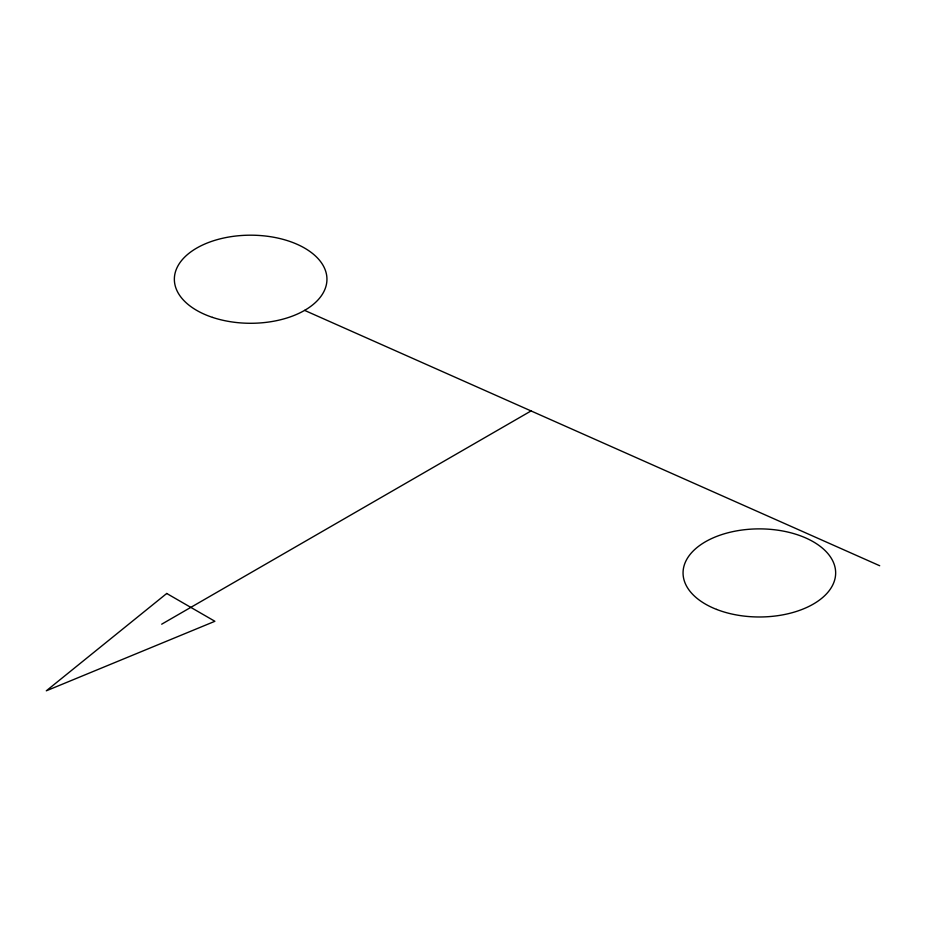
<?xml version="1.0" encoding="UTF-8"?>
<svg xmlns="http://www.w3.org/2000/svg" width="926" height="926" viewBox="0 0 926 926"><rect width="100%" height="100%" fill="white"/><g stroke="black" fill="none" stroke-linecap="round" stroke-linejoin="round"><path stroke-width="1.39" d="M161.691 624.193L531.061 410.936M304.608 310.384L879.7 565.74M166.726 593.473L46.3 690.819L214.901 621.288L166.726 593.473M716.585 609.412A76.302 44.054 0 0 0 835.46 576.076A76.302 44.054 0 0 0 726.007 533.307A76.302 44.054 0 0 0 716.585 609.412M212.505 317.386A76.302 44.054 0 0 0 326.947 279.235A76.302 44.054 0 0 0 212.505 241.084A76.302 44.054 0 0 0 212.505 317.386"/></g></svg>
